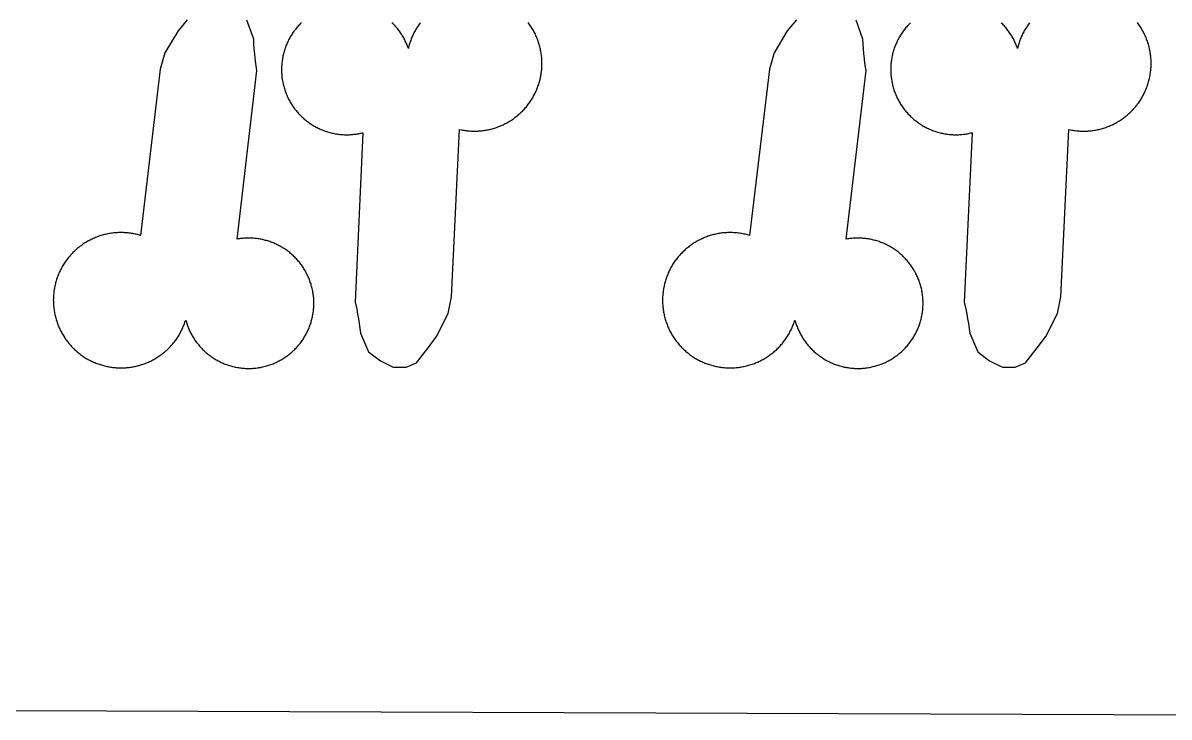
# Model space of a CAD drawing. Extents: x -246 to 246, y -104 to 199.
# Drawn here: x 138.58 to 161.15, y 129.66 to 143.33 of the extents above; entities that cross this region are included whole.
import ezdxf

# ---------------------------------------------------------------- set-up
doc = ezdxf.new("R2010")
doc.units = 0
doc.layers.add('Add_Red', color=1, linetype='Continuous')
doc.layers.add('Outline_Red', color=1, linetype='Continuous')

msp = doc.modelspace()

# ---------------------------------------------------------------- linework, layer by layer
at = {"layer": 'Add_Red'}
for points in [[(141.814, 143.386), (141.633, 143.174), (141.371, 142.74), (141.28, 142.417), (140.891, 139.141), (140.853, 139.152), (140.831, 139.158), (140.808, 139.164), (140.785, 139.169), (140.762, 139.173), (140.74, 139.177), (140.717, 139.181), (140.694, 139.185), (140.671, 139.188), (140.647, 139.19), (140.624, 139.193), (140.601, 139.194), (140.578, 139.196), (140.555, 139.197), (140.531, 139.198), (140.508, 139.198), (140.48, 139.197), (140.457, 139.197), (140.434, 139.196), (140.41, 139.194), (140.387, 139.192), (140.364, 139.19), (140.341, 139.187), (140.318, 139.184), (140.295, 139.181), (140.272, 139.177), (140.249, 139.172), (140.226, 139.168), (140.204, 139.162), (140.181, 139.157), (140.159, 139.151), (140.136, 139.145), (140.114, 139.138), (140.092, 139.131), (140.07, 139.124), (140.048, 139.116), (140.026, 139.108), (140.005, 139.099), (139.983, 139.09), (139.962, 139.081), (139.941, 139.071), (139.92, 139.061), (139.899, 139.05), (139.878, 139.04), (139.858, 139.028), (139.838, 139.017), (139.818, 139.005), (139.798, 138.993), (139.778, 138.98), (139.759, 138.967), (139.74, 138.954), (139.721, 138.94), (139.702, 138.927), (139.684, 138.912), (139.666, 138.898), (139.648, 138.883), (139.63, 138.868), (139.613, 138.852), (139.596, 138.836), (139.579, 138.82), (139.562, 138.804), (139.546, 138.787), (139.53, 138.77), (139.515, 138.753), (139.499, 138.736), (139.484, 138.718), (139.469, 138.7), (139.455, 138.682), (139.441, 138.663), (139.427, 138.645), (139.414, 138.626), (139.401, 138.606), (139.388, 138.587), (139.375, 138.567), (139.363, 138.547), (139.352, 138.527), (139.34, 138.507), (139.329, 138.487), (139.319, 138.466), (139.308, 138.445), (139.298, 138.424), (139.289, 138.403), (139.28, 138.381), (139.271, 138.36), (139.262, 138.338), (139.254, 138.316), (139.247, 138.294), (139.239, 138.272), (139.232, 138.25), (139.221, 138.21), (139.215, 138.187), (139.21, 138.165), (139.205, 138.142), (139.2, 138.119), (139.196, 138.096), (139.192, 138.074), (139.188, 138.051), (139.185, 138.027), (139.183, 138.004), (139.181, 137.981), (139.179, 137.958), (139.177, 137.935), (139.176, 137.912), (139.176, 137.888), (139.175, 137.865), (139.176, 137.839), (139.176, 137.816), (139.177, 137.793), (139.179, 137.77), (139.181, 137.746), (139.183, 137.723), (139.186, 137.7), (139.189, 137.677), (139.192, 137.654), (139.196, 137.631), (139.2, 137.608), (139.205, 137.585), (139.21, 137.563), (139.216, 137.54), (139.222, 137.518), (139.228, 137.495), (139.234, 137.473), (139.241, 137.451), (139.249, 137.429), (139.257, 137.407), (139.265, 137.385), (139.273, 137.363), (139.282, 137.342), (139.292, 137.321), (139.301, 137.3), (139.311, 137.279), (139.322, 137.258), (139.333, 137.237), (139.344, 137.217), (139.355, 137.197), (139.367, 137.176), (139.379, 137.157), (139.392, 137.137), (139.405, 137.118), (139.418, 137.099), (139.432, 137.08), (139.445, 137.061), (139.46, 137.043), (139.474, 137.024), (139.489, 137.006), (139.504, 136.989), (139.52, 136.971), (139.535, 136.954), (139.551, 136.937), (139.568, 136.921), (139.584, 136.905), (139.601, 136.889), (139.618, 136.873), (139.636, 136.858), (139.654, 136.843), (139.671, 136.828), (139.69, 136.813), (139.708, 136.799), (139.727, 136.785), (139.746, 136.772), (139.765, 136.759), (139.784, 136.746), (139.804, 136.734), (139.824, 136.721), (139.844, 136.71), (139.864, 136.698), (139.885, 136.687), (139.905, 136.677), (139.926, 136.666), (139.947, 136.656), (139.968, 136.647), (139.99, 136.637), (140.011, 136.629), (140.033, 136.62), (140.055, 136.612), (140.077, 136.604), (140.099, 136.597), (140.121, 136.59), (140.163, 136.578), (140.186, 136.572), (140.208, 136.567), (140.231, 136.562), (140.254, 136.557), (140.277, 136.553), (140.3, 136.549), (140.323, 136.545), (140.346, 136.542), (140.369, 136.54), (140.392, 136.538), (140.415, 136.536), (140.438, 136.534), (140.462, 136.533), (140.485, 136.533), (140.508, 136.532), (140.532, 136.533), (140.555, 136.533), (140.578, 136.534), (140.602, 136.536), (140.625, 136.538), (140.648, 136.54), (140.671, 136.542), (140.694, 136.545), (140.717, 136.549), (140.74, 136.553), (140.763, 136.557), (140.786, 136.562), (140.808, 136.567), (140.831, 136.572), (140.854, 136.578), (140.876, 136.584), (140.898, 136.591), (140.92, 136.598), (140.942, 136.605), (140.964, 136.613), (140.986, 136.621), (141.008, 136.63), (141.029, 136.639), (141.051, 136.648), (141.072, 136.658), (141.093, 136.668), (141.114, 136.678), (141.134, 136.689), (141.155, 136.7), (141.175, 136.711), (141.195, 136.723), (141.215, 136.735), (141.234, 136.748), (141.254, 136.761), (141.273, 136.774), (141.292, 136.787), (141.311, 136.801), (141.329, 136.815), (141.347, 136.83), (141.365, 136.845), (141.383, 136.86), (141.4, 136.875), (141.417, 136.891), (141.434, 136.907), (141.451, 136.923), (141.467, 136.94), (141.483, 136.957), (141.499, 136.974), (141.514, 136.991), (141.529, 137.009), (141.544, 137.027), (141.559, 137.045), (141.573, 137.064), (141.587, 137.082), (141.6, 137.101), (141.613, 137.12), (141.626, 137.14), (141.639, 137.159), (141.651, 137.179), (141.662, 137.199), (141.674, 137.219), (141.685, 137.24), (141.696, 137.261), (141.706, 137.281), (141.716, 137.302), (141.726, 137.324), (141.735, 137.345), (141.744, 137.366), (141.752, 137.388), (141.761, 137.41), (141.768, 137.432), (141.776, 137.454), (141.783, 137.476), (141.789, 137.452), (141.796, 137.43), (141.802, 137.409), (141.81, 137.388), (141.817, 137.366), (141.825, 137.346), (141.833, 137.325), (141.842, 137.304), (141.851, 137.283), (141.86, 137.263), (141.87, 137.243), (141.88, 137.223), (141.89, 137.203), (141.901, 137.183), (141.912, 137.164), (141.923, 137.144), (141.935, 137.125), (141.947, 137.106), (141.959, 137.088), (141.972, 137.069), (141.985, 137.051), (141.998, 137.033), (142.012, 137.015), (142.026, 136.998), (142.04, 136.98), (142.055, 136.963), (142.069, 136.947), (142.085, 136.93), (142.1, 136.914), (142.116, 136.898), (142.132, 136.882), (142.148, 136.867), (142.164, 136.852), (142.181, 136.837), (142.198, 136.822), (142.215, 136.808), (142.233, 136.794), (142.251, 136.78), (142.269, 136.767), (142.287, 136.754), (142.306, 136.741), (142.324, 136.729), (142.343, 136.717), (142.362, 136.705), (142.382, 136.694), (142.401, 136.683), (142.421, 136.672), (142.441, 136.662), (142.461, 136.652), (142.481, 136.642), (142.501, 136.633), (142.522, 136.624), (142.542, 136.615), (142.563, 136.607), (142.584, 136.599), (142.605, 136.592), (142.627, 136.585), (142.648, 136.578), (142.67, 136.572), (142.691, 136.566), (142.713, 136.56), (142.735, 136.555), (142.756, 136.55), (142.778, 136.545), (142.8, 136.541), (142.823, 136.538), (142.845, 136.534), (142.867, 136.531), (142.889, 136.529), (142.911, 136.527), (142.934, 136.525), (142.956, 136.524), (142.979, 136.523), (143.001, 136.522), (143.023, 136.522), (143.053, 136.522)], [(143.053, 136.522), (143.076, 136.523), (143.098, 136.524), (143.12, 136.526), (143.143, 136.527), (143.165, 136.53), (143.187, 136.532), (143.21, 136.535), (143.232, 136.539), (143.254, 136.543), (143.276, 136.547), (143.298, 136.552), (143.319, 136.557), (143.356, 136.566), (143.377, 136.572), (143.399, 136.578), (143.42, 136.585), (143.441, 136.592), (143.462, 136.599), (143.483, 136.607), (143.504, 136.615), (143.525, 136.624), (143.545, 136.633), (143.566, 136.642), (143.586, 136.652), (143.606, 136.662), (143.626, 136.672), (143.646, 136.683), (143.665, 136.694), (143.684, 136.705), (143.704, 136.717), (143.722, 136.729), (143.741, 136.741), (143.76, 136.754), (143.778, 136.767), (143.796, 136.78), (143.814, 136.794), (143.831, 136.808), (143.848, 136.822), (143.866, 136.837), (143.882, 136.852), (143.899, 136.867), (143.915, 136.882), (143.931, 136.898), (143.947, 136.914), (143.962, 136.93), (143.977, 136.947), (143.992, 136.963), (144.007, 136.98), (144.021, 136.998), (144.035, 137.015), (144.049, 137.033), (144.062, 137.051), (144.075, 137.069), (144.088, 137.088), (144.1, 137.106), (144.112, 137.125), (144.124, 137.144), (144.135, 137.164), (144.146, 137.183), (144.157, 137.203), (144.167, 137.223), (144.177, 137.243), (144.187, 137.263), (144.196, 137.283), (144.205, 137.304), (144.214, 137.325), (144.222, 137.346), (144.23, 137.366), (144.237, 137.388), (144.244, 137.409), (144.251, 137.43), (144.257, 137.452), (144.263, 137.473), (144.269, 137.495), (144.274, 137.517), (144.279, 137.539), (144.283, 137.561), (144.288, 137.583), (144.291, 137.605), (144.295, 137.627), (144.297, 137.649), (144.3, 137.671), (144.302, 137.694), (144.304, 137.716), (144.305, 137.738), (144.306, 137.761), (144.307, 137.783), (144.307, 137.806), (144.306, 137.846), (144.305, 137.868), (144.304, 137.891), (144.303, 137.913), (144.3, 137.935), (144.298, 137.958), (144.295, 137.98), (144.292, 138.002), (144.288, 138.024), (144.284, 138.046), (144.28, 138.068), (144.274, 138.094), (144.269, 138.116), (144.263, 138.138), (144.257, 138.159), (144.251, 138.181), (144.244, 138.202), (144.237, 138.223), (144.23, 138.245), (144.222, 138.266), (144.214, 138.286), (144.205, 138.307), (144.196, 138.328), (144.187, 138.348), (144.177, 138.368), (144.167, 138.388), (144.157, 138.408), (144.146, 138.428), (144.135, 138.447), (144.124, 138.467), (144.112, 138.486), (144.1, 138.505), (144.088, 138.523), (144.075, 138.542), (144.062, 138.56), (144.049, 138.578), (144.035, 138.596), (144.021, 138.613), (144.007, 138.631), (143.992, 138.648), (143.977, 138.664), (143.962, 138.681), (143.947, 138.697), (143.931, 138.713), (143.915, 138.729), (143.899, 138.744), (143.882, 138.759), (143.866, 138.774), (143.848, 138.789), (143.831, 138.803), (143.814, 138.817), (143.796, 138.831), (143.778, 138.844), (143.76, 138.857), (143.741, 138.87), (143.722, 138.882), (143.704, 138.894), (143.684, 138.906), (143.665, 138.917), (143.646, 138.928), (143.626, 138.939), (143.606, 138.949), (143.586, 138.959), (143.566, 138.969), (143.545, 138.978), (143.525, 138.987), (143.504, 138.996), (143.483, 139.004), (143.462, 139.012), (143.441, 139.019), (143.42, 139.026), (143.399, 139.033), (143.377, 139.039), (143.356, 139.045), (143.334, 139.051), (143.312, 139.056), (143.29, 139.061), (143.268, 139.066), (143.246, 139.07), (143.224, 139.073), (143.202, 139.077), (143.18, 139.08), (143.158, 139.082), (143.135, 139.084), (143.113, 139.086), (143.091, 139.087), (143.068, 139.088), (143.046, 139.089), (143.023, 139.089), (142.995, 139.089), (142.973, 139.088), (142.95, 139.087), (142.928, 139.086), (142.906, 139.084), (142.883, 139.082), (142.861, 139.079), (142.839, 139.076), (142.817, 139.072), (142.795, 139.069), (143.184, 142.387), (143.163, 142.529), (143.152, 142.624), (143.142, 142.719), (143.134, 142.815), (143.127, 142.91), (143.122, 143.006), (142.989, 143.383)], [(153.813, 143.386), (153.632, 143.174), (153.37, 142.74), (153.279, 142.417), (152.89, 139.141), (152.852, 139.152), (152.829, 139.158), (152.807, 139.164), (152.784, 139.169), (152.761, 139.173), (152.738, 139.177), (152.716, 139.181), (152.693, 139.185), (152.669, 139.188), (152.646, 139.19), (152.623, 139.193), (152.6, 139.194), (152.577, 139.196), (152.554, 139.197), (152.53, 139.198), (152.507, 139.198), (152.479, 139.197), (152.456, 139.197), (152.433, 139.196), (152.409, 139.194), (152.386, 139.192), (152.363, 139.19), (152.34, 139.187), (152.317, 139.184), (152.294, 139.181), (152.271, 139.177), (152.248, 139.172), (152.225, 139.168), (152.203, 139.162), (152.18, 139.157), (152.158, 139.151), (152.135, 139.145), (152.113, 139.138), (152.091, 139.131), (152.069, 139.124), (152.047, 139.116), (152.025, 139.108), (152.003, 139.099), (151.982, 139.09), (151.961, 139.081), (151.94, 139.071), (151.919, 139.061), (151.898, 139.05), (151.877, 139.04), (151.857, 139.028), (151.837, 139.017), (151.817, 139.005), (151.797, 138.993), (151.777, 138.98), (151.758, 138.967), (151.739, 138.954), (151.72, 138.94), (151.701, 138.927), (151.683, 138.912), (151.665, 138.898), (151.647, 138.883), (151.629, 138.868), (151.612, 138.852), (151.595, 138.836), (151.578, 138.82), (151.561, 138.804), (151.545, 138.787), (151.529, 138.77), (151.514, 138.753), (151.498, 138.736), (151.483, 138.718), (151.468, 138.7), (151.454, 138.682), (151.44, 138.663), (151.426, 138.645), (151.413, 138.626), (151.4, 138.606), (151.387, 138.587), (151.374, 138.567), (151.362, 138.547), (151.351, 138.527), (151.339, 138.507), (151.328, 138.487), (151.318, 138.466), (151.307, 138.445), (151.297, 138.424), (151.288, 138.403), (151.279, 138.381), (151.27, 138.36), (151.261, 138.338), (151.253, 138.316), (151.245, 138.294), (151.238, 138.272), (151.231, 138.25), (151.22, 138.21), (151.214, 138.187), (151.209, 138.165), (151.204, 138.142), (151.199, 138.119), (151.195, 138.096), (151.191, 138.074), (151.187, 138.051), (151.184, 138.027), (151.182, 138.004), (151.179, 137.981), (151.178, 137.958), (151.176, 137.935), (151.175, 137.912), (151.175, 137.888), (151.174, 137.865), (151.175, 137.839), (151.175, 137.816), (151.176, 137.793), (151.178, 137.77), (151.18, 137.746), (151.182, 137.723), (151.185, 137.7), (151.188, 137.677), (151.191, 137.654), (151.195, 137.631), (151.199, 137.608), (151.204, 137.585), (151.209, 137.563), (151.215, 137.54), (151.221, 137.518), (151.227, 137.495), (151.233, 137.473), (151.24, 137.451), (151.248, 137.429), (151.256, 137.407), (151.264, 137.385), (151.272, 137.363), (151.281, 137.342), (151.291, 137.321), (151.3, 137.3), (151.31, 137.279), (151.321, 137.258), (151.332, 137.237), (151.343, 137.217), (151.354, 137.197), (151.366, 137.176), (151.378, 137.157), (151.391, 137.137), (151.404, 137.118), (151.417, 137.099), (151.43, 137.08), (151.444, 137.061), (151.459, 137.043), (151.473, 137.024), (151.488, 137.006), (151.503, 136.989), (151.518, 136.971), (151.534, 136.954), (151.55, 136.937), (151.567, 136.921), (151.583, 136.905), (151.6, 136.889), (151.617, 136.873), (151.635, 136.858), (151.652, 136.843), (151.67, 136.828), (151.689, 136.813), (151.707, 136.799), (151.726, 136.785), (151.745, 136.772), (151.764, 136.759), (151.783, 136.746), (151.803, 136.734), (151.823, 136.721), (151.843, 136.71), (151.863, 136.698), (151.884, 136.687), (151.904, 136.677), (151.925, 136.666), (151.946, 136.656), (151.967, 136.647), (151.989, 136.637), (152.01, 136.629), (152.032, 136.62), (152.054, 136.612), (152.076, 136.604), (152.098, 136.597), (152.12, 136.59), (152.162, 136.578), (152.185, 136.572), (152.207, 136.567), (152.23, 136.562), (152.253, 136.557), (152.276, 136.553), (152.299, 136.549), (152.322, 136.545), (152.345, 136.542), (152.368, 136.54), (152.391, 136.538), (152.414, 136.536), (152.437, 136.534), (152.461, 136.533), (152.484, 136.533), (152.507, 136.532), (152.531, 136.533), (152.554, 136.533), (152.577, 136.534), (152.601, 136.536), (152.624, 136.538), (152.647, 136.54), (152.67, 136.542), (152.693, 136.545), (152.716, 136.549), (152.739, 136.553), (152.762, 136.557), (152.785, 136.562), (152.807, 136.567), (152.83, 136.572), (152.852, 136.578), (152.875, 136.584), (152.897, 136.591), (152.919, 136.598), (152.941, 136.605), (152.963, 136.613), (152.985, 136.621), (153.007, 136.63), (153.028, 136.639), (153.05, 136.648), (153.071, 136.658), (153.092, 136.668), (153.113, 136.678), (153.133, 136.689), (153.154, 136.7), (153.174, 136.711), (153.194, 136.723), (153.214, 136.735), (153.233, 136.748), (153.253, 136.761), (153.272, 136.774), (153.291, 136.787), (153.309, 136.801), (153.328, 136.815), (153.346, 136.83), (153.364, 136.845), (153.382, 136.86), (153.399, 136.875), (153.416, 136.891), (153.433, 136.907), (153.45, 136.923), (153.466, 136.94), (153.482, 136.957), (153.498, 136.974), (153.513, 136.991), (153.528, 137.009), (153.543, 137.027), (153.558, 137.045), (153.572, 137.064), (153.586, 137.082), (153.599, 137.101), (153.612, 137.12), (153.625, 137.14), (153.638, 137.159), (153.65, 137.179), (153.661, 137.199), (153.673, 137.219), (153.684, 137.24), (153.695, 137.261), (153.705, 137.281), (153.715, 137.302), (153.725, 137.324), (153.734, 137.345), (153.743, 137.366), (153.751, 137.388), (153.76, 137.41), (153.767, 137.432), (153.775, 137.454), (153.782, 137.476), (153.788, 137.452), (153.795, 137.43), (153.801, 137.409), (153.809, 137.388), (153.816, 137.366), (153.824, 137.346), (153.832, 137.325), (153.841, 137.304), (153.85, 137.283), (153.859, 137.263), (153.869, 137.243), (153.879, 137.223), (153.889, 137.203), (153.9, 137.183), (153.911, 137.164), (153.922, 137.144), (153.934, 137.125), (153.946, 137.106), (153.958, 137.088), (153.971, 137.069), (153.984, 137.051), (153.997, 137.033), (154.011, 137.015), (154.025, 136.998), (154.039, 136.98), (154.053, 136.963), (154.068, 136.947), (154.083, 136.93), (154.099, 136.914), (154.115, 136.898), (154.131, 136.882), (154.147, 136.867), (154.163, 136.852), (154.18, 136.837), (154.197, 136.822), (154.214, 136.808), (154.232, 136.794), (154.25, 136.78), (154.268, 136.767), (154.286, 136.754), (154.304, 136.741), (154.323, 136.729), (154.342, 136.717), (154.361, 136.705), (154.38, 136.694), (154.4, 136.683), (154.42, 136.672), (154.44, 136.662), (154.46, 136.652), (154.48, 136.642), (154.5, 136.633), (154.521, 136.624), (154.541, 136.615), (154.562, 136.607), (154.583, 136.599), (154.604, 136.592), (154.626, 136.585), (154.647, 136.578), (154.668, 136.572), (154.69, 136.566), (154.712, 136.56), (154.734, 136.555), (154.755, 136.55), (154.777, 136.545), (154.799, 136.541), (154.821, 136.538), (154.844, 136.534), (154.866, 136.531), (154.888, 136.529), (154.91, 136.527), (154.933, 136.525), (154.955, 136.524), (154.977, 136.523), (155, 136.522), (155.022, 136.522), (155.052, 136.522)], [(155.052, 136.522), (155.075, 136.523), (155.097, 136.524), (155.119, 136.526), (155.142, 136.527), (155.164, 136.53), (155.186, 136.532), (155.208, 136.535), (155.231, 136.539), (155.253, 136.543), (155.275, 136.547), (155.297, 136.552), (155.318, 136.557), (155.355, 136.566), (155.376, 136.572), (155.398, 136.578), (155.419, 136.585), (155.44, 136.592), (155.461, 136.599), (155.482, 136.607), (155.503, 136.615), (155.524, 136.624), (155.544, 136.633), (155.565, 136.642), (155.585, 136.652), (155.605, 136.662), (155.625, 136.672), (155.645, 136.683), (155.664, 136.694), (155.683, 136.705), (155.703, 136.717), (155.721, 136.729), (155.74, 136.741), (155.759, 136.754), (155.777, 136.767), (155.795, 136.78), (155.813, 136.794), (155.83, 136.808), (155.847, 136.822), (155.864, 136.837), (155.881, 136.852), (155.898, 136.867), (155.914, 136.882), (155.93, 136.898), (155.946, 136.914), (155.961, 136.93), (155.976, 136.947), (155.991, 136.963), (156.006, 136.98), (156.02, 136.998), (156.034, 137.015), (156.047, 137.033), (156.061, 137.051), (156.074, 137.069), (156.087, 137.088), (156.099, 137.106), (156.111, 137.125), (156.123, 137.144), (156.134, 137.164), (156.145, 137.183), (156.156, 137.203), (156.166, 137.223), (156.176, 137.243), (156.186, 137.263), (156.195, 137.283), (156.204, 137.304), (156.212, 137.325), (156.221, 137.346), (156.229, 137.366), (156.236, 137.388), (156.243, 137.409), (156.25, 137.43), (156.256, 137.452), (156.262, 137.473), (156.268, 137.495), (156.273, 137.517), (156.278, 137.539), (156.282, 137.561), (156.286, 137.583), (156.29, 137.605), (156.293, 137.627), (156.296, 137.649), (156.299, 137.671), (156.301, 137.694), (156.303, 137.716), (156.304, 137.738), (156.305, 137.761), (156.306, 137.783), (156.306, 137.806), (156.305, 137.846), (156.304, 137.868), (156.303, 137.891), (156.301, 137.913), (156.299, 137.935), (156.297, 137.958), (156.294, 137.98), (156.291, 138.002), (156.287, 138.024), (156.283, 138.046), (156.279, 138.068), (156.273, 138.094), (156.268, 138.116), (156.262, 138.138), (156.256, 138.159), (156.25, 138.181), (156.243, 138.202), (156.236, 138.223), (156.229, 138.245), (156.221, 138.266), (156.212, 138.286), (156.204, 138.307), (156.195, 138.328), (156.186, 138.348), (156.176, 138.368), (156.166, 138.388), (156.156, 138.408), (156.145, 138.428), (156.134, 138.447), (156.123, 138.467), (156.111, 138.486), (156.099, 138.505), (156.087, 138.523), (156.074, 138.542), (156.061, 138.56), (156.047, 138.578), (156.034, 138.596), (156.02, 138.613), (156.006, 138.631), (155.991, 138.648), (155.976, 138.664), (155.961, 138.681), (155.946, 138.697), (155.93, 138.713), (155.914, 138.729), (155.898, 138.744), (155.881, 138.759), (155.864, 138.774), (155.847, 138.789), (155.83, 138.803), (155.813, 138.817), (155.795, 138.831), (155.777, 138.844), (155.759, 138.857), (155.74, 138.87), (155.721, 138.882), (155.703, 138.894), (155.683, 138.906), (155.664, 138.917), (155.645, 138.928), (155.625, 138.939), (155.605, 138.949), (155.585, 138.959), (155.565, 138.969), (155.544, 138.978), (155.524, 138.987), (155.503, 138.996), (155.482, 139.004), (155.461, 139.012), (155.44, 139.019), (155.419, 139.026), (155.398, 139.033), (155.376, 139.039), (155.355, 139.045), (155.333, 139.051), (155.311, 139.056), (155.289, 139.061), (155.267, 139.066), (155.245, 139.07), (155.223, 139.073), (155.201, 139.077), (155.179, 139.08), (155.156, 139.082), (155.134, 139.084), (155.112, 139.086), (155.089, 139.087), (155.067, 139.088), (155.045, 139.089), (155.022, 139.089), (154.994, 139.089), (154.972, 139.088), (154.949, 139.087), (154.927, 139.086), (154.905, 139.084), (154.882, 139.082), (154.86, 139.079), (154.838, 139.076), (154.816, 139.072), (154.794, 139.069), (155.183, 142.387), (155.162, 142.529), (155.151, 142.624), (155.141, 142.719), (155.133, 142.815), (155.126, 142.91), (155.121, 143.006), (154.988, 143.383)], [(144.062, 143.332), (144.046, 143.316), (144.03, 143.3), (144.015, 143.284), (144, 143.268), (143.985, 143.251), (143.97, 143.234), (143.956, 143.217), (143.942, 143.199), (143.928, 143.181), (143.915, 143.163), (143.902, 143.145), (143.889, 143.127), (143.877, 143.108), (143.865, 143.089), (143.853, 143.07), (143.842, 143.051), (143.831, 143.031), (143.82, 143.011), (143.81, 142.992), (143.8, 142.971), (143.79, 142.951), (143.781, 142.931), (143.772, 142.91), (143.763, 142.89), (143.755, 142.869), (143.747, 142.848), (143.74, 142.827), (143.733, 142.805), (143.726, 142.784), (143.72, 142.763), (143.714, 142.741), (143.708, 142.719), (143.703, 142.697), (143.698, 142.676), (143.694, 142.654), (143.689, 142.632), (143.686, 142.61), (143.682, 142.587), (143.68, 142.565), (143.677, 142.543), (143.675, 142.521), (143.673, 142.498), (143.672, 142.476), (143.671, 142.454), (143.67, 142.431), (143.67, 142.409), (143.671, 142.367), (143.672, 142.344), (143.673, 142.322), (143.675, 142.3), (143.677, 142.277), (143.679, 142.255), (143.682, 142.233), (143.685, 142.211), (143.689, 142.189), (143.693, 142.166), (143.697, 142.145), (143.702, 142.123), (143.707, 142.101), (143.713, 142.079), (143.719, 142.058), (143.726, 142.033), (143.733, 142.012), (143.74, 141.991), (143.747, 141.97), (143.755, 141.949), (143.763, 141.928), (143.772, 141.907), (143.781, 141.887), (143.79, 141.866), (143.8, 141.846), (143.81, 141.826), (143.82, 141.806), (143.831, 141.786), (143.842, 141.767), (143.853, 141.748), (143.865, 141.729), (143.877, 141.71), (143.889, 141.691), (143.902, 141.672), (143.915, 141.654), (143.928, 141.636), (143.942, 141.618), (143.956, 141.601), (143.97, 141.584), (143.985, 141.567), (144, 141.55), (144.015, 141.533), (144.03, 141.517), (144.046, 141.501), (144.062, 141.485), (144.078, 141.47), (144.095, 141.455), (144.111, 141.44), (144.128, 141.425), (144.146, 141.411), (144.163, 141.397), (144.181, 141.384), (144.199, 141.37), (144.217, 141.357), (144.236, 141.345), (144.254, 141.332), (144.273, 141.32), (144.292, 141.308), (144.312, 141.297), (144.331, 141.286), (144.351, 141.275), (144.371, 141.265), (144.391, 141.255), (144.411, 141.245), (144.432, 141.236), (144.452, 141.227), (144.473, 141.219), (144.494, 141.21), (144.515, 141.203), (144.536, 141.195), (144.557, 141.188), (144.578, 141.181), (144.6, 141.175), (144.621, 141.169), (144.643, 141.163), (144.665, 141.158), (144.687, 141.153), (144.709, 141.149), (144.731, 141.145), (144.753, 141.141), (144.775, 141.138), (144.797, 141.135), (144.819, 141.132), (144.842, 141.13), (144.864, 141.128), (144.886, 141.127), (144.909, 141.126), (144.931, 141.125), (144.954, 141.125), (144.984, 141.125), (145.006, 141.126), (145.028, 141.127), (145.051, 141.129), (145.073, 141.131), (145.095, 141.133), (145.118, 141.136), (145.14, 141.139), (145.162, 141.142), (145.184, 141.146), (145.206, 141.15), (145.228, 141.155), (145.25, 141.16), (145.272, 141.165), (145.119, 137.827), (145.15, 137.687), (145.168, 137.593), (145.185, 137.499), (145.2, 137.404), (145.213, 137.309), (145.225, 137.214), (145.384, 136.848), (145.617, 136.672), (145.87, 136.549), (146.123, 136.547), (146.328, 136.632)], [(146.401, 143.328), (146.387, 143.31), (146.374, 143.291), (146.361, 143.271), (146.348, 143.252), (146.335, 143.232), (146.323, 143.213), (146.311, 143.192), (146.3, 143.172), (146.289, 143.152), (146.278, 143.131), (146.268, 143.11), (146.258, 143.089), (146.248, 143.068), (146.239, 143.047), (146.23, 143.025), (146.222, 143.004), (146.214, 142.982), (146.206, 142.96), (146.199, 142.938), (146.192, 142.916), (146.185, 142.893), (146.179, 142.871), (146.173, 142.848), (146.168, 142.826), (146.16, 142.848), (146.152, 142.869), (146.144, 142.89), (146.135, 142.91), (146.126, 142.931), (146.117, 142.951), (146.107, 142.971), (146.097, 142.992), (146.087, 143.011), (146.076, 143.031), (146.065, 143.051), (146.054, 143.07), (146.042, 143.089), (146.03, 143.108), (146.018, 143.127), (146.005, 143.145), (145.992, 143.163), (145.979, 143.181), (145.965, 143.199), (145.951, 143.217), (145.937, 143.234), (145.922, 143.251), (145.908, 143.268), (145.892, 143.284), (145.877, 143.3), (145.861, 143.316), (145.845, 143.332)], [(146.328, 136.632), (146.557, 136.928), (146.722, 137.152), (146.953, 137.604), (147.021, 137.933), (147.175, 141.228), (147.212, 141.22), (147.235, 141.216), (147.258, 141.212), (147.281, 141.209), (147.304, 141.206), (147.327, 141.203), (147.351, 141.201), (147.374, 141.199), (147.397, 141.197), (147.42, 141.196), (147.443, 141.196), (147.467, 141.196), (147.496, 141.196), (147.52, 141.197), (147.543, 141.198), (147.566, 141.199), (147.589, 141.201), (147.612, 141.204), (147.636, 141.206), (147.659, 141.209), (147.682, 141.213), (147.705, 141.217), (147.727, 141.221), (147.75, 141.226), (147.773, 141.231), (147.795, 141.237), (147.818, 141.243), (147.84, 141.249), (147.863, 141.256), (147.885, 141.263), (147.907, 141.27), (147.929, 141.278), (147.95, 141.286), (147.972, 141.295), (147.993, 141.304), (148.015, 141.313), (148.036, 141.323), (148.057, 141.333), (148.078, 141.344), (148.098, 141.355), (148.118, 141.366), (148.139, 141.377), (148.159, 141.389), (148.178, 141.402), (148.198, 141.414), (148.217, 141.427), (148.236, 141.44), (148.255, 141.454), (148.274, 141.468), (148.292, 141.482), (148.31, 141.497), (148.328, 141.512), (148.346, 141.527), (148.363, 141.542), (148.38, 141.558), (148.397, 141.574), (148.414, 141.591), (148.43, 141.607), (148.446, 141.624), (148.461, 141.641), (148.477, 141.659), (148.492, 141.677), (148.506, 141.695), (148.521, 141.713), (148.535, 141.731), (148.549, 141.75), (148.562, 141.769), (148.575, 141.788), (148.588, 141.808), (148.6, 141.828), (148.612, 141.847), (148.624, 141.868), (148.635, 141.888), (148.646, 141.908), (148.657, 141.929), (148.667, 141.95), (148.677, 141.971), (148.687, 141.992), (148.696, 142.013), (148.705, 142.035), (148.713, 142.057), (148.721, 142.079), (148.729, 142.101), (148.736, 142.123), (148.743, 142.145), (148.75, 142.167), (148.756, 142.19), (148.761, 142.212), (148.767, 142.235), (148.775, 142.274), (148.779, 142.297), (148.783, 142.32), (148.786, 142.343), (148.789, 142.366), (148.792, 142.389), (148.794, 142.412), (148.796, 142.435), (148.798, 142.458), (148.799, 142.482), (148.799, 142.505), (148.799, 142.528), (148.799, 142.556), (148.798, 142.579), (148.797, 142.602), (148.796, 142.626), (148.794, 142.649), (148.792, 142.672), (148.789, 142.695), (148.786, 142.718), (148.782, 142.741), (148.778, 142.764), (148.774, 142.787), (148.769, 142.81), (148.764, 142.832), (148.759, 142.855), (148.753, 142.877), (148.747, 142.9), (148.74, 142.922), (148.733, 142.944), (148.725, 142.966), (148.717, 142.988), (148.709, 143.01), (148.701, 143.032), (148.692, 143.053), (148.682, 143.074), (148.673, 143.095), (148.663, 143.116), (148.652, 143.137), (148.641, 143.158), (148.63, 143.178), (148.619, 143.198), (148.607, 143.218), (148.595, 143.238), (148.582, 143.258), (148.569, 143.277), (148.556, 143.296), (148.542, 143.315), (148.528, 143.334)], [(156.061, 143.332), (156.045, 143.316), (156.029, 143.3), (156.014, 143.284), (155.999, 143.268), (155.984, 143.251), (155.969, 143.234), (155.955, 143.217), (155.941, 143.199), (155.927, 143.181), (155.914, 143.163), (155.901, 143.145), (155.888, 143.127), (155.876, 143.108), (155.864, 143.089), (155.852, 143.07), (155.841, 143.051), (155.83, 143.031), (155.819, 143.011), (155.809, 142.992), (155.799, 142.971), (155.789, 142.951), (155.78, 142.931), (155.771, 142.91), (155.762, 142.89), (155.754, 142.869), (155.746, 142.848), (155.739, 142.827), (155.732, 142.805), (155.725, 142.784), (155.719, 142.763), (155.713, 142.741), (155.707, 142.719), (155.702, 142.697), (155.697, 142.676), (155.692, 142.654), (155.688, 142.632), (155.685, 142.61), (155.681, 142.587), (155.678, 142.565), (155.676, 142.543), (155.674, 142.521), (155.672, 142.498), (155.671, 142.476), (155.67, 142.454), (155.669, 142.431), (155.669, 142.409), (155.67, 142.367), (155.671, 142.344), (155.672, 142.322), (155.674, 142.3), (155.676, 142.277), (155.678, 142.255), (155.681, 142.233), (155.684, 142.211), (155.688, 142.189), (155.692, 142.166), (155.696, 142.145), (155.701, 142.123), (155.706, 142.101), (155.712, 142.079), (155.718, 142.058), (155.725, 142.033), (155.732, 142.012), (155.739, 141.991), (155.746, 141.97), (155.754, 141.949), (155.762, 141.928), (155.771, 141.907), (155.78, 141.887), (155.789, 141.866), (155.799, 141.846), (155.809, 141.826), (155.819, 141.806), (155.83, 141.786), (155.841, 141.767), (155.852, 141.748), (155.864, 141.729), (155.876, 141.71), (155.888, 141.691), (155.901, 141.672), (155.914, 141.654), (155.927, 141.636), (155.941, 141.618), (155.955, 141.601), (155.969, 141.584), (155.984, 141.567), (155.999, 141.55), (156.014, 141.533), (156.029, 141.517), (156.045, 141.501), (156.061, 141.485), (156.077, 141.47), (156.094, 141.455), (156.11, 141.44), (156.127, 141.425), (156.145, 141.411), (156.162, 141.397), (156.18, 141.384), (156.198, 141.37), (156.216, 141.357), (156.235, 141.345), (156.253, 141.332), (156.272, 141.32), (156.291, 141.308), (156.311, 141.297), (156.33, 141.286), (156.35, 141.275), (156.37, 141.265), (156.39, 141.255), (156.41, 141.245), (156.43, 141.236), (156.451, 141.227), (156.472, 141.219), (156.493, 141.21), (156.514, 141.203), (156.535, 141.195), (156.556, 141.188), (156.577, 141.181), (156.599, 141.175), (156.62, 141.169), (156.642, 141.163), (156.664, 141.158), (156.686, 141.153), (156.708, 141.149), (156.73, 141.145), (156.752, 141.141), (156.774, 141.138), (156.796, 141.135), (156.818, 141.132), (156.841, 141.13), (156.863, 141.128), (156.885, 141.127), (156.908, 141.126), (156.93, 141.125), (156.953, 141.125), (156.983, 141.125), (157.005, 141.126), (157.027, 141.127), (157.05, 141.129), (157.072, 141.131), (157.094, 141.133), (157.117, 141.136), (157.139, 141.139), (157.161, 141.142), (157.183, 141.146), (157.205, 141.15), (157.227, 141.155), (157.249, 141.16), (157.27, 141.165), (157.118, 137.827), (157.149, 137.687), (157.167, 137.593), (157.184, 137.499), (157.199, 137.404), (157.212, 137.309), (157.224, 137.214), (157.383, 136.848), (157.616, 136.672), (157.869, 136.549), (158.122, 136.547), (158.326, 136.632)], [(158.4, 143.328), (158.386, 143.31), (158.373, 143.291), (158.36, 143.271), (158.347, 143.252), (158.334, 143.232), (158.322, 143.213), (158.31, 143.192), (158.299, 143.172), (158.288, 143.152), (158.277, 143.131), (158.267, 143.11), (158.257, 143.089), (158.247, 143.068), (158.238, 143.047), (158.229, 143.025), (158.221, 143.004), (158.213, 142.982), (158.205, 142.96), (158.198, 142.938), (158.191, 142.916), (158.184, 142.893), (158.178, 142.871), (158.172, 142.848), (158.167, 142.826), (158.159, 142.848), (158.151, 142.869), (158.143, 142.89), (158.134, 142.91), (158.125, 142.931), (158.116, 142.951), (158.106, 142.971), (158.096, 142.992), (158.086, 143.011), (158.075, 143.031), (158.064, 143.051), (158.053, 143.07), (158.041, 143.089), (158.029, 143.108), (158.017, 143.127), (158.004, 143.145), (157.991, 143.163), (157.978, 143.181), (157.964, 143.199), (157.95, 143.217), (157.936, 143.234), (157.921, 143.251), (157.907, 143.268), (157.891, 143.284), (157.876, 143.3), (157.86, 143.316), (157.844, 143.332)], [(158.326, 136.632), (158.556, 136.928), (158.721, 137.152), (158.952, 137.604), (159.019, 137.933), (159.174, 141.228), (159.211, 141.22), (159.234, 141.216), (159.257, 141.212), (159.28, 141.209), (159.303, 141.206), (159.326, 141.203), (159.35, 141.201), (159.373, 141.199), (159.396, 141.197), (159.419, 141.196), (159.442, 141.196), (159.466, 141.196), (159.495, 141.196), (159.519, 141.197), (159.542, 141.198), (159.565, 141.199), (159.588, 141.201), (159.611, 141.204), (159.635, 141.206), (159.658, 141.209), (159.681, 141.213), (159.703, 141.217), (159.726, 141.221), (159.749, 141.226), (159.772, 141.231), (159.794, 141.237), (159.817, 141.243), (159.839, 141.249), (159.862, 141.256), (159.884, 141.263), (159.906, 141.27), (159.928, 141.278), (159.949, 141.286), (159.971, 141.295), (159.992, 141.304), (160.014, 141.313), (160.035, 141.323), (160.056, 141.333), (160.076, 141.344), (160.097, 141.355), (160.117, 141.366), (160.138, 141.377), (160.158, 141.389), (160.177, 141.402), (160.197, 141.414), (160.216, 141.427), (160.235, 141.44), (160.254, 141.454), (160.273, 141.468), (160.291, 141.482), (160.309, 141.497), (160.327, 141.512), (160.345, 141.527), (160.362, 141.542), (160.379, 141.558), (160.396, 141.574), (160.413, 141.591), (160.429, 141.607), (160.445, 141.624), (160.46, 141.641), (160.476, 141.659), (160.491, 141.677), (160.505, 141.695), (160.52, 141.713), (160.534, 141.731), (160.548, 141.75), (160.561, 141.769), (160.574, 141.788), (160.587, 141.808), (160.599, 141.828), (160.611, 141.847), (160.623, 141.868), (160.634, 141.888), (160.645, 141.908), (160.656, 141.929), (160.666, 141.95), (160.676, 141.971), (160.686, 141.992), (160.695, 142.013), (160.704, 142.035), (160.712, 142.057), (160.72, 142.079), (160.728, 142.101), (160.735, 142.123), (160.742, 142.145), (160.748, 142.167), (160.755, 142.19), (160.76, 142.212), (160.766, 142.235), (160.774, 142.274), (160.778, 142.297), (160.782, 142.32), (160.785, 142.343), (160.788, 142.366), (160.791, 142.389), (160.793, 142.412), (160.795, 142.435), (160.796, 142.458), (160.798, 142.482), (160.798, 142.505), (160.798, 142.528), (160.798, 142.556), (160.797, 142.579), (160.796, 142.602), (160.795, 142.626), (160.793, 142.649), (160.791, 142.672), (160.788, 142.695), (160.785, 142.718), (160.781, 142.741), (160.777, 142.764), (160.773, 142.787), (160.768, 142.81), (160.763, 142.832), (160.758, 142.855), (160.752, 142.877), (160.745, 142.9), (160.739, 142.922), (160.732, 142.944), (160.724, 142.966), (160.716, 142.988), (160.708, 143.01), (160.7, 143.032), (160.691, 143.053), (160.681, 143.074), (160.672, 143.095), (160.661, 143.116), (160.651, 143.137), (160.64, 143.158), (160.629, 143.178), (160.618, 143.198), (160.606, 143.218), (160.593, 143.238), (160.581, 143.258), (160.568, 143.277), (160.555, 143.296), (160.541, 143.315), (160.527, 143.334)]]:
    msp.add_lwpolyline(points, dxfattribs=at)
at = {"layer": 'Outline_Red'}
msp.add_lwpolyline([(113.158, 129.876), (116.766, 129.863), (120.374, 129.85), (123.982, 129.837), (127.59, 129.824), (131.198, 129.811), (134.806, 129.798), (138.414, 129.785), (142.022, 129.772), (145.63, 129.759), (149.238, 129.746), (152.846, 129.733), (156.454, 129.72), (160.062, 129.707), (163.67, 129.694), (167.278, 129.681), (170.886, 129.668), (174.494, 129.655)], dxfattribs=at)

doc.saveas('drawing.dxf')
